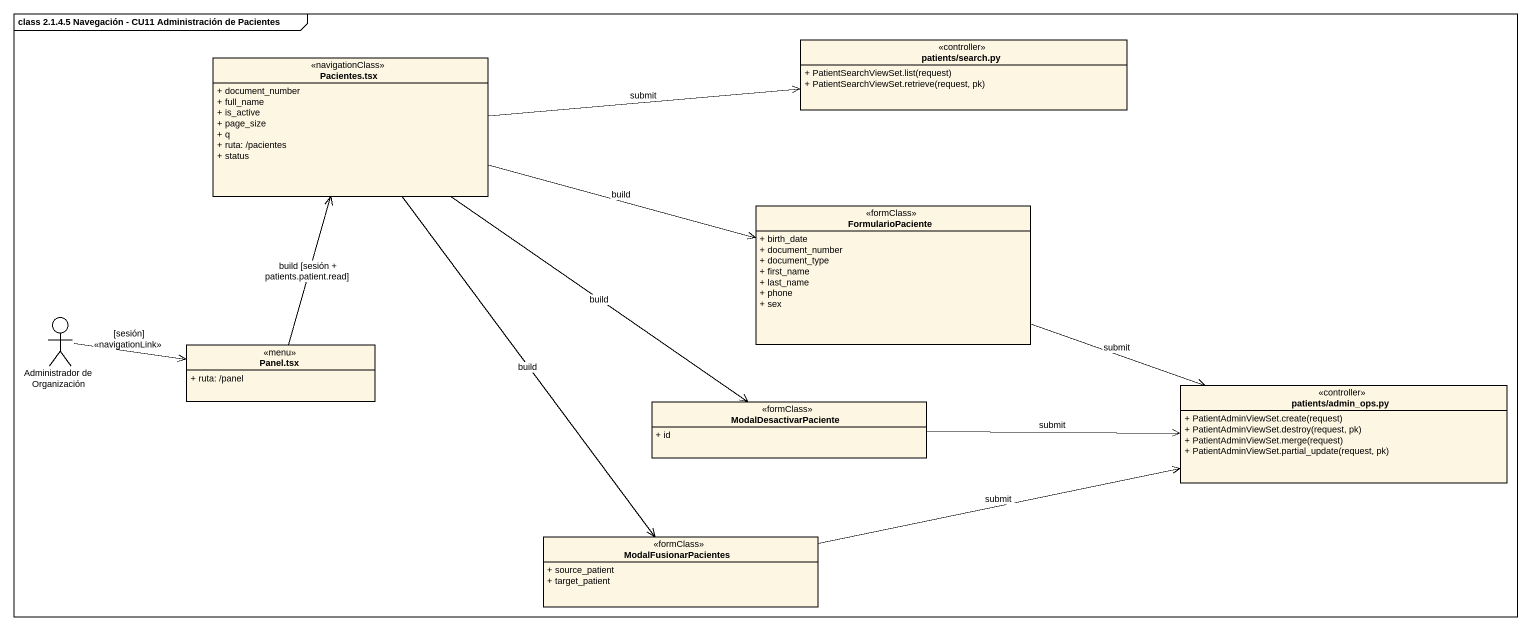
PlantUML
@startuml
mainframe class 2.1.4.5 Navegación - CU11 Administración de Pacientes
allowmixing
hide circle
hide empty members
skinparam classAttributeIconSize 0
class "patients/search.py" as patients_search_py <<controller>> {
  + PatientSearchViewSet.list(request)
  + PatientSearchViewSet.retrieve(request, pk)
}
class "Pacientes.tsx" as Pacientes_tsx <<navigationClass>> {
  + document_number
  + full_name
  + is_active
  + page_size
  + q
  + ruta: /pacientes
  + status
}
class FormularioPaciente <<formClass>> {
  + birth_date
  + document_number
  + document_type
  + first_name
  + last_name
  + phone
  + sex
}
actor "Administrador de Organización" as Administrador_de
class "Panel.tsx" as Panel_tsx <<menu>> {
  + ruta: /panel
}
class "patients/admin_ops.py" as patients_admin_ops_py <<controller>> {
  + PatientAdminViewSet.create(request)
  + PatientAdminViewSet.destroy(request, pk)
  + PatientAdminViewSet.merge(request)
  + PatientAdminViewSet.partial_update(request, pk)
}
class ModalDesactivarPaciente <<formClass>> {
  + id
}
class ModalFusionarPacientes <<formClass>> {
  + source_patient
  + target_patient
}
Pacientes_tsx -right-> patients_search_py : submit
Pacientes_tsx -right-> FormularioPaciente : build
Pacientes_tsx --> ModalDesactivarPaciente : build
Pacientes_tsx --> ModalFusionarPacientes : build
FormularioPaciente -right-> patients_admin_ops_py : submit
Administrador_de -right-> Panel_tsx : [sesión]\n<<navigationLink>>
Panel_tsx -up-> Pacientes_tsx : build [sesión + patients.patient.read]
ModalDesactivarPaciente -right-> patients_admin_ops_py : submit
ModalFusionarPacientes -right-> patients_admin_ops_py : submit
@enduml
